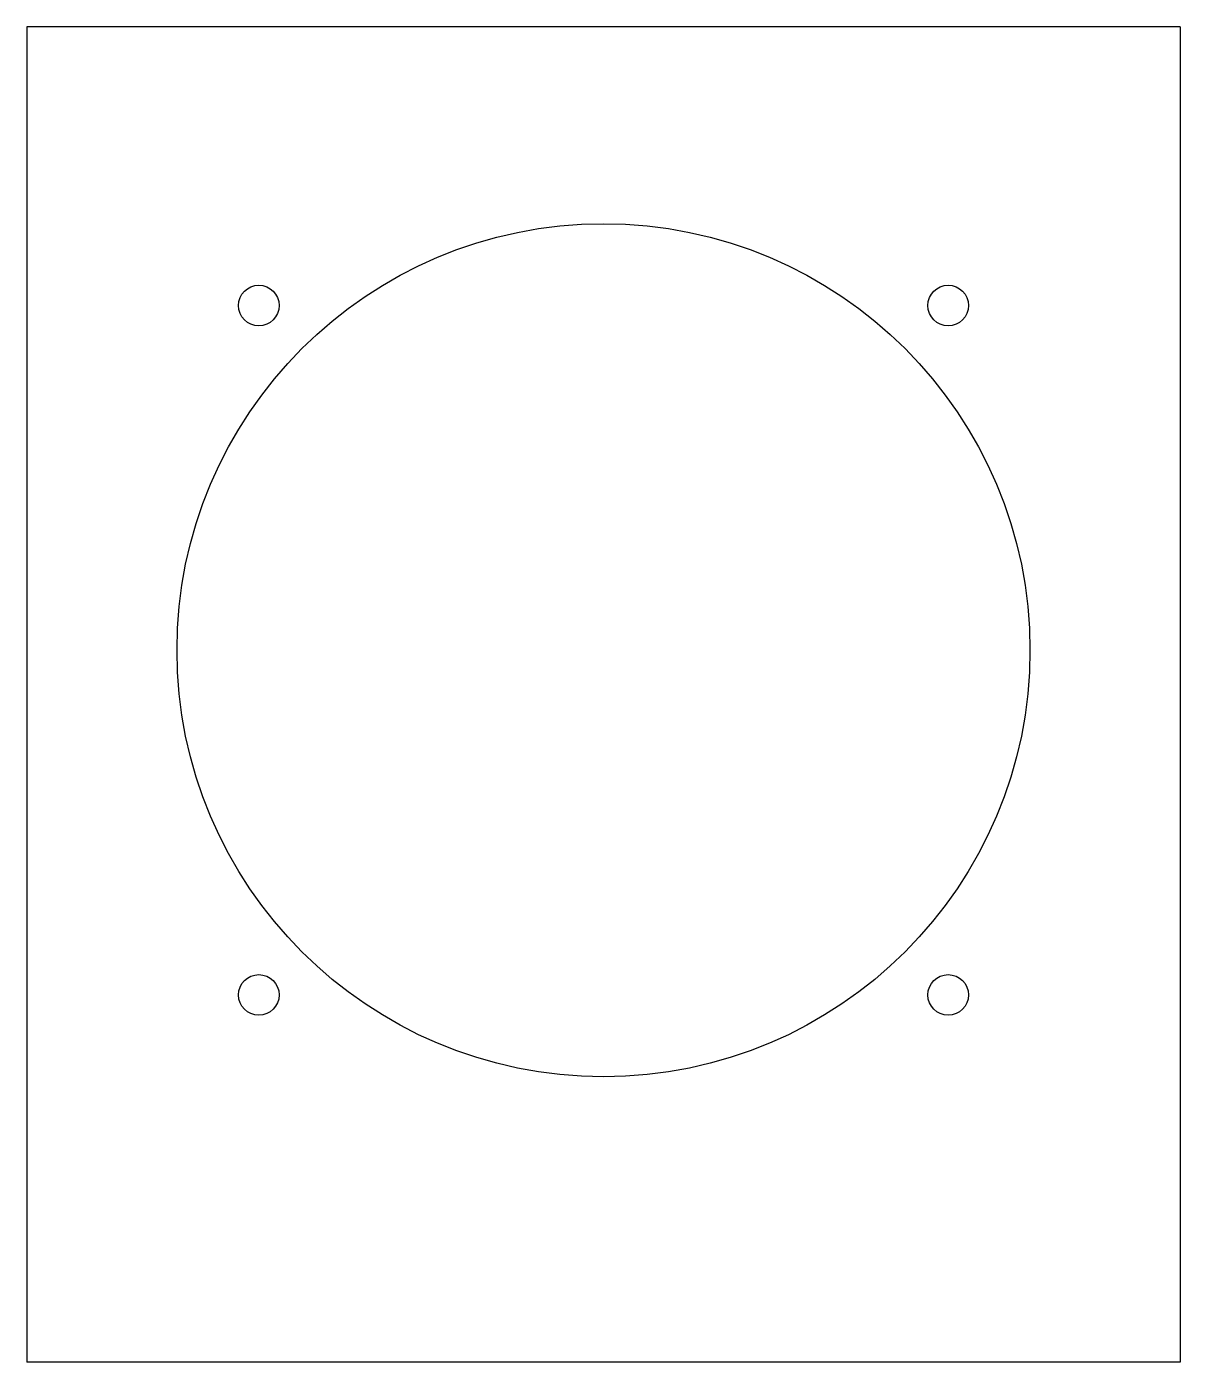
# Model space of a CAD drawing. Header units: millimetres. Extents: x -71 to 71, y 0 to 164.
import ezdxf

# ---------------------------------------------------------------- set-up
doc = ezdxf.new("R2010")
doc.units = ezdxf.units.MM

msp = doc.modelspace()

# ---------------------------------------------------------------- linework, layer by layer
at = {"color": 7, "linetype": 'Continuous', "lineweight": 25}
for p, q in [((-71, 164.4), (-71, 0)), ((71, 164.4), (-71, 164.4)), ((71, 164.4), (71, 0)), ((71, 0), (-71, 0))]:
    msp.add_line(p, q, dxfattribs=at)
for centre, radius in [((0, 87.65), 52.5), ((-42.43, 130.08), 2.5), ((42.43, 130.08), 2.5), ((-42.43, 45.22), 2.5), ((42.43, 45.22), 2.5)]:
    msp.add_circle(centre, radius, dxfattribs=at)

doc.saveas('drawing.dxf')
